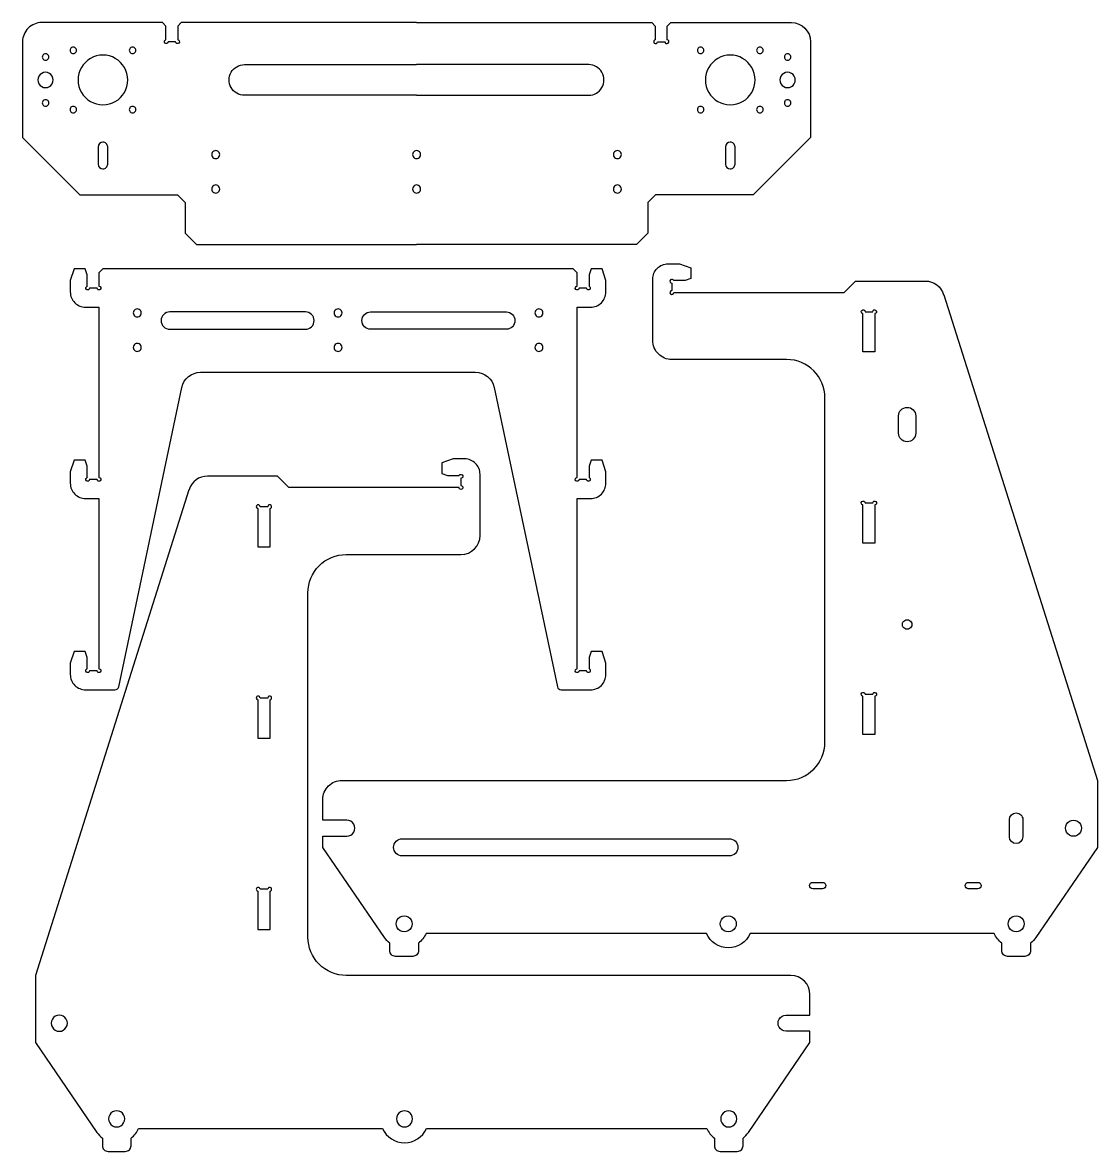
# Model space of a CAD drawing. Extents: x 11 to 1162, y 10 to 600.
# Drawn here: x 11 to 573, y 10 to 600 of the extents above; entities that cross this region are included whole.
import ezdxf

# ---------------------------------------------------------------- set-up
doc = ezdxf.new("R2010")
doc.units = 0
doc.layers.get('0').update_dxf_attribs({"linetype": 'CONTINUOUS'})
doc.layers.add('CONTINUOUS', color=7, linetype='CONTINUOUS')

msp = doc.modelspace()

# ---------------------------------------------------------------- linework, layer by layer
at = {"color": 1, "linetype": 'CONTINUOUS'}
for p, q in [((85.58, 598.03), (83.76, 599.85)), ((85.58, 590.83), (85.58, 598.03)), ((85.76, 597.85), (85.76, 597.85)), ((93.66, 599.85), (91.84, 598.03)), ((91.84, 598.03), (91.84, 590.83)), ((216.66, 599.85), (93.66, 599.85)), ((216.66, 599.85), (339.66, 599.85)), ((339.66, 599.85), (341.48, 598.03)), ((341.48, 598.03), (341.48, 590.83)), ((347.74, 598.03), (349.56, 599.85)), ((347.74, 590.83), (347.74, 598.03)), ((347.56, 590.85), (347.56, 590.85)), ((10.66, 589.85), (10.66, 539.85)), ((90.66, 589.85), (86.76, 589.85)), ((342.66, 589.85), (346.56, 589.85)), ((422.66, 589.85), (422.66, 539.85)), ((126.66, 577.85), (216.66, 577.85)), ((306.66, 577.85), (216.66, 577.85)), ((216.66, 561.85), (126.66, 561.85)), ((216.66, 561.85), (306.66, 561.85)), ((10.66, 539.85), (40.66, 509.85)), ((422.66, 539.85), (392.66, 509.85)), ((50.16, 534.85), (50.16, 525.85)), ((55.16, 525.85), (55.16, 534.85)), ((378.16, 534.85), (378.16, 525.85)), ((40.66, 509.85), (91.66, 509.85)), ((91.66, 509.85), (95.66, 505.85)), ((341.66, 509.85), (337.66, 505.85)), ((392.66, 509.85), (341.66, 509.85)), ((95.66, 505.85), (95.66, 489.85)), ((337.66, 505.85), (337.66, 489.85)), ((95.66, 489.85), (101.66, 483.85)), ((337.66, 489.85), (331.66, 483.85)), ((101.66, 483.85), (216.66, 483.85)), ((331.66, 483.85), (216.66, 483.85)), ((348.15, 473.73), (354.15, 473.73)), ((354.15, 473.73), (360.15, 471.73)), ((37.62, 471.07), (35.62, 465.07)), ((43.35, 471.07), (37.62, 471.07)), ((44.37, 468.01), (43.35, 471.07)), ((44.37, 462), (44.37, 468.01)), ((52.62, 471.07), (50.62, 469.07)), ((50.62, 469.07), (50.62, 462.07)), ((298.62, 471.07), (52.62, 471.07)), ((300.62, 469.07), (298.62, 471.07)), ((300.62, 462.07), (300.62, 469.07)), ((307.89, 471.07), (306.87, 468.01)), ((306.87, 468.01), (306.87, 462)), ((313.62, 471.07), (307.89, 471.07)), ((315.62, 465.07), (313.62, 471.07)), ((360.15, 471.73), (360.15, 465.99)), ((44.72, 462.07), (44.72, 462.07)), ((315.62, 459.07), (315.62, 465.07)), ((350.15, 463.63), (350.15, 459.73)), ((357.1, 464.98), (351.09, 464.98)), ((360.15, 465.99), (357.1, 464.98)), ((440.15, 458.73), (446.15, 464.73)), ((446.15, 464.73), (482.63, 464.73)), ((351.15, 458.73), (440.15, 458.73)), ((492.24, 457.5), (492.42, 457.55)), ((492.42, 457.55), (572.65, 203.73)), ((43.62, 451.07), (50.62, 451.07)), ((50.62, 451.07), (50.62, 362.07)), ((192.62, 448.57), (263.62, 448.57)), ((300.62, 362.07), (300.62, 451.07)), ((300.62, 451.07), (307.62, 451.07)), ((451.15, 448.73), (455.15, 448.73)), ((449.97, 427.73), (449.97, 447.74)), ((450.15, 447.73), (450.15, 447.73)), ((456.15, 447.73), (456.15, 447.73)), ((456.33, 447.74), (456.33, 427.73)), ((87.62, 439.57), (158.62, 439.57)), ((456.33, 427.73), (449.97, 427.73)), ((410.15, 423.73), (350.15, 423.73)), ((103.73, 417.07), (175.62, 417.07)), ((175.62, 417.07), (247.51, 417.07)), ((60.95, 252.65), (93.94, 409.13)), ((477.65, 394.23), (477.65, 385.23)), ((235.87, 371.79), (229.87, 369.79)), ((241.87, 371.79), (235.87, 371.79)), ((37.62, 371.07), (35.62, 365.07)), ((43.35, 371.07), (37.62, 371.07)), ((44.37, 368.01), (43.35, 371.07)), ((229.87, 369.79), (229.87, 364.06)), ((307.89, 371.07), (306.87, 368.01)), ((306.87, 368.01), (306.87, 362)), ((313.62, 371.07), (307.89, 371.07)), ((315.62, 365.07), (313.62, 371.07)), ((44.72, 362.07), (44.72, 362.07)), ((143.87, 362.79), (107.39, 362.79)), ((149.87, 356.79), (143.87, 362.79)), ((229.87, 364.06), (232.92, 363.04)), ((232.92, 363.04), (238.93, 363.04)), ((239.87, 361.69), (239.87, 357.79)), ((315.62, 359.07), (315.62, 365.07)), ((97.6, 355.62), (17.37, 101.79)), ((97.78, 355.56), (97.6, 355.62)), ((238.87, 356.79), (149.87, 356.79)), ((43.62, 351.07), (50.62, 351.07)), ((50.62, 351.07), (50.62, 334.86)), ((300.62, 334.86), (300.62, 351.07)), ((451.15, 348.73), (455.15, 348.73)), ((133.69, 345.81), (133.69, 325.79)), ((138.87, 346.79), (134.87, 346.79)), ((140.05, 325.79), (140.05, 345.81)), ((449.97, 327.73), (449.97, 347.74)), ((456.33, 347.74), (456.33, 327.73)), ((50.62, 334.86), (50.62, 262.07)), ((300.62, 262.07), (300.62, 334.86)), ((133.69, 325.79), (140.05, 325.79)), ((456.33, 327.73), (449.97, 327.73)), ((179.87, 321.79), (239.87, 321.79)), ((37.62, 271.07), (35.62, 265.07)), ((43.35, 271.07), (37.62, 271.07)), ((44.37, 268.01), (43.35, 271.07)), ((44.37, 262), (44.37, 268.01)), ((307.89, 271.07), (306.87, 268.01)), ((306.87, 268.01), (306.87, 262)), ((313.62, 271.07), (307.89, 271.07)), ((315.62, 265.07), (313.62, 271.07)), ((315.62, 259.07), (315.62, 265.07)), ((43.62, 251.07), (50.62, 251.07)), ((292.24, 251.07), (300.62, 251.07)), ((451.15, 248.73), (455.15, 248.73)), ((133.69, 245.81), (133.69, 225.79)), ((138.87, 246.79), (134.87, 246.79)), ((140.05, 225.79), (140.05, 245.81)), ((449.97, 227.73), (449.97, 247.74)), ((450.15, 247.73), (450.15, 247.73)), ((456.15, 247.73), (456.15, 247.73)), ((456.33, 247.74), (456.33, 227.73)), ((133.69, 225.79), (140.05, 225.79)), ((456.33, 227.73), (449.97, 227.73)), ((177.65, 203.73), (410.15, 203.73)), ((572.65, 203.73), (572.65, 168.73)), ((180.15, 182.93), (167.65, 182.93)), ((533.65, 183.23), (533.65, 174.23)), ((167.65, 168.73), (167.65, 174.53)), ((209.15, 173.23), (380.15, 173.23)), ((199.84, 121.67), (167.65, 168.73)), ((572.65, 168.73), (540.47, 121.67)), ((133.69, 145.81), (133.69, 125.79)), ((138.87, 146.79), (134.87, 146.79)), ((140.05, 125.79), (140.05, 145.81)), ((510.15, 147.03), (505.15, 147.03)), ((133.69, 125.79), (140.05, 125.79)), ((518.7, 123.73), (391.11, 123.73)), ((534.65, 111.73), (525.65, 111.73)), ((17.37, 101.79), (17.37, 66.79)), ((412.37, 101.79), (179.87, 101.79)), ((409.87, 80.99), (422.37, 80.99)), ((422.37, 66.79), (422.37, 72.59)), ((390.18, 19.73), (422.37, 66.79)), ((67.37, 12.79), (67.37, 16.79)), ((387.37, 12.79), (387.37, 16.79)), ((55.37, 9.79), (64.37, 9.79))]:
    msp.add_line(p, q, dxfattribs=at)
for points in [[(13.59, 596.92), (11.72, 595.04), (10.66, 592.5), (10.66, 589.85)], [(20.66, 599.85), (18.01, 599.85), (15.47, 598.79), (13.59, 596.92)], [(83.76, 599.85), (83.76, 599.85), (20.66, 599.85), (20.66, 599.85)], [(349.56, 599.85), (349.56, 599.85), (412.66, 599.85), (412.66, 599.85)], [(412.66, 599.85), (418.19, 599.85), (422.66, 595.37), (422.66, 589.85)], [(85.06, 589.14), (84.77, 589.43), (84.69, 589.86), (84.84, 590.23)], [(84.84, 590.23), (84.97, 590.55), (85.25, 590.77), (85.58, 590.83)], [(91.84, 590.83), (92.17, 590.77), (92.46, 590.55), (92.59, 590.23)], [(92.59, 590.23), (92.74, 589.86), (92.66, 589.43), (92.37, 589.14)], [(340.74, 590.23), (340.59, 589.86), (340.67, 589.43), (340.96, 589.14)], [(341.48, 590.83), (341.15, 590.77), (340.87, 590.55), (340.74, 590.23)], [(348.49, 590.23), (348.36, 590.55), (348.07, 590.77), (347.74, 590.83)], [(348.27, 589.14), (348.56, 589.43), (348.64, 589.86), (348.49, 590.23)], [(35.69, 586.2), (35.39, 585.67), (35.39, 585.02), (35.69, 584.5)], [(37.16, 587.05), (36.56, 587.05), (36, 586.72), (35.69, 586.2)], [(35.69, 584.5), (36, 583.97), (36.56, 583.65), (37.16, 583.65)], [(38.64, 586.2), (38.33, 586.72), (37.77, 587.05), (37.16, 587.05)], [(37.16, 583.65), (37.77, 583.65), (38.33, 583.97), (38.64, 584.5)], [(38.64, 584.5), (38.94, 585.02), (38.94, 585.67), (38.64, 586.2)], [(66.69, 586.2), (66.39, 585.67), (66.39, 585.02), (66.69, 584.5)], [(68.16, 587.05), (67.56, 587.05), (67, 586.72), (66.69, 586.2)], [(66.69, 584.5), (67, 583.97), (67.56, 583.65), (68.16, 583.65)], [(69.64, 586.2), (69.33, 586.72), (68.77, 587.05), (68.16, 587.05)], [(68.16, 583.65), (68.77, 583.65), (69.33, 583.97), (69.64, 584.5)], [(69.64, 584.5), (69.94, 585.02), (69.94, 585.67), (69.64, 586.2)], [(86.15, 588.92), (85.77, 588.77), (85.34, 588.85), (85.06, 589.14)], [(86.76, 589.85), (86.76, 589.44), (86.52, 589.08), (86.15, 588.92)], [(91.28, 588.92), (90.91, 589.08), (90.66, 589.44), (90.66, 589.85)], [(92.37, 589.14), (92.09, 588.85), (91.66, 588.77), (91.28, 588.92)], [(340.96, 589.14), (341.24, 588.85), (341.67, 588.77), (342.05, 588.92)], [(342.05, 588.92), (342.42, 589.08), (342.66, 589.44), (342.66, 589.85)], [(346.56, 589.85), (346.56, 589.44), (346.81, 589.08), (347.18, 588.92)], [(347.18, 588.92), (347.56, 588.77), (347.99, 588.85), (348.27, 589.14)], [(363.69, 586.2), (363.39, 585.67), (363.39, 585.02), (363.69, 584.5)], [(365.16, 587.05), (364.56, 587.05), (364, 586.72), (363.69, 586.2)], [(363.69, 584.5), (364, 583.97), (364.56, 583.65), (365.16, 583.65)], [(366.64, 586.2), (366.33, 586.72), (365.77, 587.05), (365.16, 587.05)], [(365.16, 583.65), (365.77, 583.65), (366.33, 583.97), (366.64, 584.5)], [(366.64, 584.5), (366.94, 585.02), (366.94, 585.67), (366.64, 586.2)], [(394.69, 586.2), (394.39, 585.67), (394.39, 585.02), (394.69, 584.5)], [(396.16, 587.05), (395.56, 587.05), (395, 586.72), (394.69, 586.2)], [(394.69, 584.5), (395, 583.97), (395.56, 583.65), (396.16, 583.65)], [(397.64, 586.2), (397.33, 586.72), (396.77, 587.05), (396.16, 587.05)], [(396.16, 583.65), (396.77, 583.65), (397.33, 583.97), (397.64, 584.5)], [(397.64, 584.5), (397.94, 585.02), (397.94, 585.67), (397.64, 586.2)], [(21.19, 582.7), (20.88, 582.17), (20.88, 581.52), (21.19, 580.99)], [(22.66, 583.55), (22.06, 583.55), (21.49, 583.22), (21.19, 582.7)], [(21.19, 580.99), (21.49, 580.47), (22.06, 580.14), (22.66, 580.15)], [(24.14, 582.7), (23.84, 583.22), (23.27, 583.55), (22.66, 583.55)], [(22.66, 580.15), (23.27, 580.14), (23.84, 580.47), (24.14, 580.99)], [(24.14, 580.99), (24.45, 581.52), (24.45, 582.17), (24.14, 582.7)], [(52.66, 582.85), (48.02, 582.85), (43.73, 580.37), (41.41, 576.35)], [(63.92, 576.35), (61.6, 580.37), (57.31, 582.85), (52.66, 582.85)], [(380.66, 582.85), (376.02, 582.85), (371.73, 580.37), (369.41, 576.35)], [(391.92, 576.35), (389.6, 580.37), (385.31, 582.85), (380.66, 582.85)], [(409.19, 582.7), (408.88, 582.17), (408.88, 581.52), (409.19, 580.99)], [(410.66, 583.55), (410.06, 583.55), (409.49, 583.22), (409.19, 582.7)], [(409.19, 580.99), (409.49, 580.47), (410.06, 580.14), (410.66, 580.15)], [(412.14, 582.7), (411.84, 583.22), (411.27, 583.55), (410.66, 583.55)], [(410.66, 580.15), (411.27, 580.14), (411.84, 580.47), (412.14, 580.99)], [(412.14, 580.99), (412.45, 581.52), (412.45, 582.17), (412.14, 582.7)], [(22.66, 573.85), (21.23, 573.85), (19.91, 573.09), (19.19, 571.85)], [(26.14, 571.85), (25.42, 573.09), (24.1, 573.85), (22.66, 573.85)], [(41.41, 576.35), (39.08, 572.32), (39.08, 567.37), (41.41, 563.35)], [(63.92, 563.35), (66.25, 567.37), (66.25, 572.32), (63.92, 576.35)], [(119.74, 565.85), (118.31, 568.32), (118.31, 571.37), (119.74, 573.85)], [(119.74, 573.85), (121.17, 576.32), (123.81, 577.85), (126.66, 577.85)], [(313.59, 573.85), (312.16, 576.32), (309.52, 577.85), (306.66, 577.85)], [(313.59, 565.85), (315.02, 568.32), (315.02, 571.37), (313.59, 573.85)], [(369.41, 576.35), (367.08, 572.32), (367.08, 567.37), (369.41, 563.35)], [(391.92, 563.35), (394.25, 567.37), (394.25, 572.32), (391.92, 576.35)], [(410.66, 573.85), (409.23, 573.85), (407.91, 573.09), (407.19, 571.85)], [(414.14, 571.85), (413.42, 573.09), (412.1, 573.85), (410.66, 573.85)], [(19.19, 571.85), (18.48, 570.61), (18.48, 569.08), (19.19, 567.84)], [(19.19, 567.84), (19.91, 566.61), (21.23, 565.84), (22.66, 565.85)], [(22.66, 565.85), (24.1, 565.84), (25.42, 566.61), (26.14, 567.84)], [(26.14, 567.84), (26.85, 569.08), (26.85, 570.61), (26.14, 571.85)], [(407.19, 571.85), (406.48, 570.61), (406.48, 569.08), (407.19, 567.84)], [(407.19, 567.84), (407.91, 566.61), (409.23, 565.84), (410.66, 565.85)], [(410.66, 565.85), (412.1, 565.84), (413.42, 566.61), (414.14, 567.84)], [(414.14, 567.84), (414.85, 569.08), (414.85, 570.61), (414.14, 571.85)], [(41.41, 563.35), (43.73, 559.32), (48.02, 556.85), (52.66, 556.85)], [(52.66, 556.85), (57.31, 556.85), (61.6, 559.32), (63.92, 563.35)], [(126.66, 561.85), (123.81, 561.85), (121.17, 563.37), (119.74, 565.85)], [(306.66, 561.85), (309.52, 561.85), (312.16, 563.37), (313.59, 565.85)], [(369.41, 563.35), (371.73, 559.32), (376.02, 556.85), (380.66, 556.85)], [(380.66, 556.85), (385.31, 556.85), (389.6, 559.32), (391.92, 563.35)], [(21.19, 558.7), (20.88, 558.17), (20.88, 557.52), (21.19, 556.99)], [(22.66, 559.55), (22.06, 559.55), (21.49, 559.22), (21.19, 558.7)], [(21.19, 556.99), (21.49, 556.47), (22.06, 556.14), (22.66, 556.15)], [(24.14, 558.7), (23.84, 559.22), (23.27, 559.55), (22.66, 559.55)], [(22.66, 556.15), (23.27, 556.14), (23.84, 556.47), (24.14, 556.99)], [(24.14, 556.99), (24.45, 557.52), (24.45, 558.17), (24.14, 558.7)], [(35.69, 555.2), (35.39, 554.67), (35.39, 554.02), (35.69, 553.5)], [(37.16, 556.05), (36.56, 556.05), (36, 555.72), (35.69, 555.2)], [(38.64, 555.2), (38.33, 555.72), (37.77, 556.05), (37.16, 556.05)], [(38.64, 553.5), (38.94, 554.02), (38.94, 554.67), (38.64, 555.2)], [(66.69, 555.2), (66.39, 554.67), (66.39, 554.02), (66.69, 553.5)], [(68.16, 556.05), (67.56, 556.05), (67, 555.72), (66.69, 555.2)], [(69.64, 555.2), (69.33, 555.72), (68.77, 556.05), (68.16, 556.05)], [(69.64, 553.5), (69.94, 554.02), (69.94, 554.67), (69.64, 555.2)], [(363.69, 555.2), (363.39, 554.67), (363.39, 554.02), (363.69, 553.5)], [(365.16, 556.05), (364.56, 556.05), (364, 555.72), (363.69, 555.2)], [(366.64, 555.2), (366.33, 555.72), (365.77, 556.05), (365.16, 556.05)], [(366.64, 553.5), (366.94, 554.02), (366.94, 554.67), (366.64, 555.2)], [(394.69, 555.2), (394.39, 554.67), (394.39, 554.02), (394.69, 553.5)], [(396.16, 556.05), (395.56, 556.05), (395, 555.72), (394.69, 555.2)], [(397.64, 555.2), (397.33, 555.72), (396.77, 556.05), (396.16, 556.05)], [(397.64, 553.5), (397.94, 554.02), (397.94, 554.67), (397.64, 555.2)], [(409.19, 558.7), (408.88, 558.17), (408.88, 557.52), (409.19, 556.99)], [(410.66, 559.55), (410.06, 559.55), (409.49, 559.22), (409.19, 558.7)], [(409.19, 556.99), (409.49, 556.47), (410.06, 556.14), (410.66, 556.15)], [(412.14, 558.7), (411.84, 559.22), (411.27, 559.55), (410.66, 559.55)], [(410.66, 556.15), (411.27, 556.14), (411.84, 556.47), (412.14, 556.99)], [(412.14, 556.99), (412.45, 557.52), (412.45, 558.17), (412.14, 558.7)], [(35.69, 553.5), (36, 552.97), (36.56, 552.65), (37.16, 552.65)], [(37.16, 552.65), (37.77, 552.65), (38.33, 552.97), (38.64, 553.5)], [(66.69, 553.5), (67, 552.97), (67.56, 552.65), (68.16, 552.65)], [(68.16, 552.65), (68.77, 552.65), (69.33, 552.97), (69.64, 553.5)], [(363.69, 553.5), (364, 552.97), (364.56, 552.65), (365.16, 552.65)], [(365.16, 552.65), (365.77, 552.65), (366.33, 552.97), (366.64, 553.5)], [(394.69, 553.5), (395, 552.97), (395.56, 552.65), (396.16, 552.65)], [(396.16, 552.65), (396.77, 552.65), (397.33, 552.97), (397.64, 553.5)], [(52.66, 537.35), (51.28, 537.35), (50.16, 536.23), (50.16, 534.85)], [(54.43, 536.61), (53.96, 537.08), (53.33, 537.35), (52.66, 537.35)], [(380.66, 537.35), (379.28, 537.35), (378.16, 536.23), (378.16, 534.85)], [(382.43, 536.61), (381.96, 537.08), (381.33, 537.35), (380.66, 537.35)], [(55.16, 534.85), (55.16, 535.51), (54.9, 536.15), (54.43, 536.61)], [(109.85, 531.9), (109.47, 531.25), (109.47, 530.45), (109.85, 529.8)], [(111.66, 532.95), (110.91, 532.95), (110.22, 532.55), (109.85, 531.9)], [(113.48, 531.9), (113.11, 532.55), (112.41, 532.95), (111.66, 532.95)], [(113.48, 529.8), (113.86, 530.45), (113.86, 531.25), (113.48, 531.9)], [(214.85, 531.9), (214.47, 531.25), (214.47, 530.45), (214.85, 529.8)], [(216.66, 532.95), (215.91, 532.95), (215.22, 532.55), (214.85, 531.9)], [(218.48, 531.9), (218.11, 532.55), (217.41, 532.95), (216.66, 532.95)], [(218.48, 529.8), (218.86, 530.45), (218.86, 531.25), (218.48, 531.9)], [(319.85, 531.9), (319.47, 531.25), (319.47, 530.45), (319.85, 529.8)], [(321.66, 532.95), (320.91, 532.95), (320.22, 532.55), (319.85, 531.9)], [(323.48, 531.9), (323.11, 532.55), (322.41, 532.95), (321.66, 532.95)], [(323.48, 529.8), (323.86, 530.45), (323.86, 531.25), (323.48, 531.9)], [(383.16, 534.85), (383.16, 535.51), (382.9, 536.15), (382.43, 536.61)], [(383.16, 525.85), (383.16, 525.85), (383.16, 534.85), (383.16, 534.85)], [(50.16, 525.85), (50.16, 524.47), (51.28, 523.35), (52.66, 523.35)], [(54.43, 524.08), (54.9, 524.55), (55.16, 525.18), (55.16, 525.85)], [(109.85, 529.8), (110.22, 529.15), (110.91, 528.75), (111.66, 528.75)], [(111.66, 528.75), (112.41, 528.75), (113.11, 529.15), (113.48, 529.8)], [(214.85, 529.8), (215.22, 529.15), (215.91, 528.75), (216.66, 528.75)], [(216.66, 528.75), (217.41, 528.75), (218.11, 529.15), (218.48, 529.8)], [(319.85, 529.8), (320.22, 529.15), (320.91, 528.75), (321.66, 528.75)], [(321.66, 528.75), (322.41, 528.75), (323.11, 529.15), (323.48, 529.8)], [(378.16, 525.85), (378.16, 524.47), (379.28, 523.35), (380.66, 523.35)], [(382.43, 524.08), (382.9, 524.55), (383.16, 525.18), (383.16, 525.85)], [(52.66, 523.35), (53.33, 523.35), (53.96, 523.61), (54.43, 524.08)], [(380.66, 523.35), (381.33, 523.35), (381.96, 523.61), (382.43, 524.08)], [(109.85, 513.9), (109.47, 513.25), (109.47, 512.45), (109.85, 511.8)], [(111.66, 514.95), (110.91, 514.95), (110.22, 514.55), (109.85, 513.9)], [(113.48, 513.9), (113.11, 514.55), (112.41, 514.95), (111.66, 514.95)], [(113.48, 511.8), (113.86, 512.45), (113.86, 513.25), (113.48, 513.9)], [(214.85, 513.9), (214.47, 513.25), (214.47, 512.45), (214.85, 511.8)], [(216.66, 514.95), (215.91, 514.95), (215.22, 514.55), (214.85, 513.9)], [(218.48, 513.9), (218.11, 514.55), (217.41, 514.95), (216.66, 514.95)], [(218.48, 511.8), (218.86, 512.45), (218.86, 513.25), (218.48, 513.9)], [(319.85, 513.9), (319.47, 513.25), (319.47, 512.45), (319.85, 511.8)], [(321.66, 514.95), (320.91, 514.95), (320.22, 514.55), (319.85, 513.9)], [(323.48, 513.9), (323.11, 514.55), (322.41, 514.95), (321.66, 514.95)], [(323.48, 511.8), (323.86, 512.45), (323.86, 513.25), (323.48, 513.9)], [(109.85, 511.8), (110.22, 511.15), (110.91, 510.75), (111.66, 510.75)], [(111.66, 510.75), (112.41, 510.75), (113.11, 511.15), (113.48, 511.8)], [(214.85, 511.8), (215.22, 511.15), (215.91, 510.75), (216.66, 510.75)], [(216.66, 510.75), (217.41, 510.75), (218.11, 511.15), (218.48, 511.8)], [(319.85, 511.8), (320.22, 511.15), (320.91, 510.75), (321.66, 510.75)], [(321.66, 510.75), (322.41, 510.75), (323.11, 511.15), (323.48, 511.8)], [(342.5, 471.38), (344, 472.88), (346.03, 473.73), (348.15, 473.73)], [(340.15, 465.73), (340.15, 467.85), (341, 469.88), (342.5, 471.38)], [(35.62, 465.07), (35.62, 465.07), (35.62, 459.07), (35.62, 459.07)], [(44.01, 460.36), (43.72, 460.65), (43.64, 461.08), (43.79, 461.45)], [(43.79, 461.45), (43.9, 461.71), (44.11, 461.91), (44.37, 462)], [(45.1, 460.14), (44.73, 459.99), (44.3, 460.07), (44.01, 460.36)], [(45.72, 461.07), (45.72, 460.66), (45.47, 460.3), (45.1, 460.14)], [(49.62, 461.07), (49.62, 461.07), (45.72, 461.07), (45.72, 461.07)], [(50.23, 460.14), (49.86, 460.3), (49.62, 460.66), (49.62, 461.07)], [(51.32, 460.36), (51.04, 460.07), (50.61, 459.99), (50.23, 460.14)], [(50.62, 462.07), (51.02, 462.07), (51.39, 461.82), (51.54, 461.45)], [(51.54, 461.45), (51.7, 461.08), (51.61, 460.65), (51.32, 460.36)], [(299.91, 460.36), (299.62, 460.65), (299.54, 461.08), (299.69, 461.45)], [(299.69, 461.45), (299.85, 461.82), (300.21, 462.07), (300.62, 462.07)], [(301, 460.14), (300.63, 459.99), (300.2, 460.07), (299.91, 460.36)], [(301.62, 461.07), (301.62, 460.66), (301.37, 460.3), (301, 460.14)], [(305.52, 461.07), (305.52, 461.07), (301.62, 461.07), (301.62, 461.07)], [(306.13, 460.14), (305.76, 460.3), (305.52, 460.66), (305.52, 461.07)], [(307.22, 460.36), (306.94, 460.07), (306.51, 459.99), (306.13, 460.14)], [(306.87, 462), (307.12, 461.91), (307.33, 461.71), (307.44, 461.45)], [(307.44, 461.45), (307.6, 461.08), (307.51, 460.65), (307.22, 460.36)], [(340.15, 433.73), (340.15, 433.73), (340.15, 465.73), (340.15, 465.73)], [(349.45, 465.33), (349.16, 465.05), (349.07, 464.62), (349.23, 464.24)], [(349.23, 464.24), (349.38, 463.87), (349.75, 463.63), (350.15, 463.63)], [(350.54, 465.55), (350.16, 465.7), (349.73, 465.62), (349.45, 465.33)], [(351.09, 464.98), (350.99, 465.23), (350.8, 465.44), (350.54, 465.55)], [(482.63, 464.73), (487.09, 464.73), (491, 461.78), (492.24, 457.5)], [(35.62, 459.07), (35.62, 456.94), (36.46, 454.91), (37.96, 453.41)], [(313.27, 453.41), (314.77, 454.91), (315.62, 456.94), (315.62, 459.07)], [(349.23, 459.11), (349.07, 458.73), (349.16, 458.3), (349.45, 458.02)], [(350.15, 459.73), (349.75, 459.73), (349.38, 459.48), (349.23, 459.11)], [(349.45, 458.02), (349.73, 457.73), (350.16, 457.65), (350.54, 457.8)], [(350.54, 457.8), (350.91, 457.96), (351.15, 458.32), (351.15, 458.73)], [(37.96, 453.41), (39.46, 451.91), (41.5, 451.07), (43.62, 451.07)], [(69.57, 449.88), (68.92, 449.51), (68.52, 448.82), (68.52, 448.07)], [(71.67, 449.88), (71.02, 450.26), (70.22, 450.26), (69.57, 449.88)], [(72.72, 448.07), (72.72, 448.82), (72.32, 449.51), (71.67, 449.88)], [(87.62, 448.57), (86.42, 448.57), (85.28, 448.09), (84.44, 447.25)], [(158.62, 448.57), (158.62, 448.57), (87.62, 448.57), (87.62, 448.57)], [(161.8, 447.25), (160.96, 448.09), (159.81, 448.57), (158.62, 448.57)], [(174.57, 449.89), (173.91, 449.51), (173.51, 448.82), (173.52, 448.07)], [(176.67, 449.89), (176.02, 450.27), (175.22, 450.27), (174.57, 449.89)], [(177.72, 448.07), (177.72, 448.82), (177.32, 449.51), (176.67, 449.89)], [(189.44, 447.25), (190.28, 448.09), (191.42, 448.57), (192.62, 448.57)], [(263.62, 448.57), (264.81, 448.57), (265.96, 448.09), (266.8, 447.25)], [(279.57, 449.88), (278.92, 449.51), (278.52, 448.82), (278.52, 448.07)], [(281.67, 449.88), (281.02, 450.26), (280.22, 450.26), (279.57, 449.88)], [(282.72, 448.07), (282.72, 448.82), (282.32, 449.51), (281.67, 449.88)], [(307.62, 451.07), (309.74, 451.07), (311.77, 451.91), (313.27, 453.41)], [(449.23, 448.34), (449.07, 448.72), (449.16, 449.15), (449.45, 449.43)], [(449.45, 449.43), (449.73, 449.72), (450.16, 449.8), (450.54, 449.65)], [(450.54, 449.65), (450.91, 449.49), (451.15, 449.13), (451.15, 448.73)], [(455.15, 448.73), (455.15, 449.13), (455.4, 449.49), (455.77, 449.65)], [(455.77, 449.65), (456.14, 449.8), (456.57, 449.72), (456.86, 449.43)], [(456.86, 449.43), (457.15, 449.15), (457.23, 448.72), (457.08, 448.34)], [(68.52, 448.07), (68.52, 447.32), (68.92, 446.62), (69.57, 446.25)], [(69.57, 446.25), (70.22, 445.87), (71.02, 445.87), (71.67, 446.25)], [(71.67, 446.25), (72.32, 446.62), (72.72, 447.32), (72.72, 448.07)], [(84.44, 447.25), (83.59, 446.4), (83.12, 445.26), (83.12, 444.07)], [(83.12, 444.07), (83.12, 442.87), (83.59, 441.73), (84.44, 440.88)], [(163.12, 444.07), (163.12, 445.26), (162.64, 446.4), (161.8, 447.25)], [(161.8, 440.88), (162.64, 441.73), (163.12, 442.87), (163.12, 444.07)], [(173.52, 448.07), (173.51, 447.31), (173.91, 446.62), (174.57, 446.24)], [(174.57, 446.24), (175.22, 445.86), (176.02, 445.86), (176.67, 446.24)], [(176.67, 446.24), (177.32, 446.62), (177.72, 447.31), (177.72, 448.07)], [(188.12, 444.07), (188.12, 445.26), (188.59, 446.4), (189.44, 447.25)], [(189.44, 440.88), (188.59, 441.73), (188.12, 442.87), (188.12, 444.07)], [(266.8, 447.25), (267.64, 446.4), (268.12, 445.26), (268.12, 444.07)], [(268.12, 444.07), (268.12, 442.87), (267.64, 441.73), (266.8, 440.88)], [(278.52, 448.07), (278.52, 447.32), (278.92, 446.62), (279.57, 446.25)], [(279.57, 446.25), (280.22, 445.87), (281.02, 445.87), (281.67, 446.25)], [(281.67, 446.25), (282.32, 446.62), (282.72, 447.32), (282.72, 448.07)], [(449.97, 447.74), (449.64, 447.8), (449.36, 448.03), (449.23, 448.34)], [(450.15, 447.73), (450.15, 447.73), (450.15, 447.73), (450.15, 447.73)], [(456.15, 447.73), (456.15, 447.73), (456.15, 447.73), (456.15, 447.73)], [(457.08, 448.34), (456.95, 448.03), (456.66, 447.8), (456.33, 447.74)], [(84.44, 440.88), (85.28, 440.04), (86.42, 439.57), (87.62, 439.57)], [(158.62, 439.57), (159.81, 439.57), (160.96, 440.04), (161.8, 440.88)], [(192.62, 439.57), (191.42, 439.57), (190.28, 440.04), (189.44, 440.88)], [(263.62, 439.57), (263.62, 439.57), (192.62, 439.57), (192.62, 439.57)], [(266.8, 440.88), (265.96, 440.04), (264.81, 439.57), (263.62, 439.57)], [(69.57, 431.88), (68.92, 431.51), (68.52, 430.82), (68.52, 430.07)], [(71.67, 431.88), (71.02, 432.26), (70.22, 432.26), (69.57, 431.88)], [(72.72, 430.07), (72.72, 430.82), (72.32, 431.51), (71.67, 431.88)], [(174.57, 431.89), (173.91, 431.51), (173.51, 430.82), (173.52, 430.07)], [(176.67, 431.89), (176.02, 432.27), (175.22, 432.27), (174.57, 431.89)], [(177.72, 430.07), (177.72, 430.82), (177.32, 431.51), (176.67, 431.89)], [(279.57, 431.88), (278.92, 431.51), (278.52, 430.82), (278.52, 430.07)], [(281.67, 431.88), (281.02, 432.26), (280.22, 432.26), (279.57, 431.88)], [(282.72, 430.07), (282.72, 430.82), (282.32, 431.51), (281.67, 431.88)], [(343.08, 426.65), (341.21, 428.53), (340.15, 431.07), (340.15, 433.73)], [(68.52, 430.07), (68.52, 429.32), (68.92, 428.62), (69.57, 428.25)], [(69.57, 428.25), (70.22, 427.87), (71.02, 427.87), (71.67, 428.25)], [(71.67, 428.25), (72.32, 428.62), (72.72, 429.32), (72.72, 430.07)], [(173.52, 430.07), (173.51, 429.31), (173.91, 428.62), (174.57, 428.24)], [(174.57, 428.24), (175.22, 427.86), (176.02, 427.86), (176.67, 428.24)], [(176.67, 428.24), (177.32, 428.62), (177.72, 429.31), (177.72, 430.07)], [(278.52, 430.07), (278.52, 429.32), (278.92, 428.62), (279.57, 428.25)], [(279.57, 428.25), (280.22, 427.87), (281.02, 427.87), (281.67, 428.25)], [(281.67, 428.25), (282.32, 428.62), (282.72, 429.32), (282.72, 430.07)], [(350.15, 423.73), (347.5, 423.73), (344.96, 424.78), (343.08, 426.65)], [(430.15, 403.73), (430.15, 414.77), (421.2, 423.73), (410.15, 423.73)], [(93.94, 409.13), (94.92, 413.76), (99, 417.07), (103.73, 417.07)], [(247.51, 417.07), (252.23, 417.07), (256.32, 413.76), (257.29, 409.13)], [(257.29, 409.13), (257.29, 409.13), (290.28, 252.65), (290.28, 252.65)], [(430.15, 223.73), (430.15, 223.73), (430.15, 403.73), (430.15, 403.73)], [(468.65, 394.23), (468.65, 396.71), (470.67, 398.73), (473.15, 398.73)], [(473.15, 398.73), (474.35, 398.73), (475.49, 398.25), (476.34, 397.41)], [(476.34, 397.41), (477.18, 396.56), (477.65, 395.42), (477.65, 394.23)], [(468.65, 385.23), (468.65, 385.23), (468.65, 394.23), (468.65, 394.23)], [(473.15, 380.73), (470.67, 380.73), (468.65, 382.74), (468.65, 385.23)], [(477.65, 385.23), (477.65, 384.03), (477.18, 382.89), (476.34, 382.04)], [(476.34, 382.04), (475.49, 381.2), (474.35, 380.73), (473.15, 380.73)], [(247.52, 369.45), (246.02, 370.95), (243.99, 371.79), (241.87, 371.79)], [(249.87, 363.79), (249.87, 365.91), (249.02, 367.95), (247.52, 369.45)], [(35.62, 365.07), (35.62, 365.07), (35.62, 359.07), (35.62, 359.07)], [(44.01, 360.36), (43.72, 360.65), (43.64, 361.08), (43.79, 361.45)], [(43.79, 361.45), (43.9, 361.71), (44.11, 361.91), (44.37, 362)], [(45.1, 360.14), (44.73, 359.99), (44.3, 360.07), (44.01, 360.36)], [(45.72, 361.07), (45.72, 360.66), (45.47, 360.3), (45.1, 360.14)], [(49.62, 361.07), (49.62, 361.07), (45.72, 361.07), (45.72, 361.07)], [(50.23, 360.14), (49.86, 360.3), (49.62, 360.66), (49.62, 361.07)], [(51.32, 360.36), (51.04, 360.07), (50.61, 359.99), (50.23, 360.14)], [(50.62, 362.07), (51.02, 362.07), (51.39, 361.82), (51.54, 361.45)], [(51.54, 361.45), (51.7, 361.08), (51.61, 360.65), (51.32, 360.36)], [(107.39, 362.79), (102.93, 362.79), (99.02, 359.84), (97.78, 355.56)], [(238.93, 363.04), (239.03, 363.29), (239.22, 363.5), (239.48, 363.61)], [(239.48, 363.61), (239.86, 363.77), (240.29, 363.68), (240.57, 363.4)], [(240.79, 362.31), (240.64, 361.93), (240.27, 361.69), (239.87, 361.69)], [(240.57, 363.4), (240.86, 363.11), (240.95, 362.68), (240.79, 362.31)], [(249.87, 331.79), (249.87, 331.79), (249.87, 363.79), (249.87, 363.79)], [(299.91, 360.36), (299.62, 360.65), (299.54, 361.08), (299.69, 361.45)], [(299.69, 361.45), (299.85, 361.82), (300.21, 362.07), (300.62, 362.07)], [(301, 360.14), (300.63, 359.99), (300.2, 360.07), (299.91, 360.36)], [(301.62, 361.07), (301.62, 360.66), (301.37, 360.3), (301, 360.14)], [(305.52, 361.07), (305.52, 361.07), (301.62, 361.07), (301.62, 361.07)], [(306.13, 360.14), (305.76, 360.3), (305.52, 360.66), (305.52, 361.07)], [(307.22, 360.36), (306.94, 360.07), (306.51, 359.99), (306.13, 360.14)], [(306.87, 362), (307.12, 361.91), (307.33, 361.71), (307.44, 361.45)], [(307.44, 361.45), (307.6, 361.08), (307.51, 360.65), (307.22, 360.36)], [(35.62, 359.07), (35.62, 356.94), (36.46, 354.91), (37.96, 353.41)], [(239.87, 355.79), (239.31, 355.79), (238.87, 356.24), (238.87, 356.79)], [(239.87, 357.79), (240.42, 357.79), (240.87, 357.34), (240.87, 356.79)], [(240.87, 356.79), (240.87, 356.24), (240.42, 355.79), (239.87, 355.79)], [(313.27, 353.41), (314.77, 354.91), (315.62, 356.94), (315.62, 359.07)], [(37.96, 353.41), (39.46, 351.91), (41.5, 351.07), (43.62, 351.07)], [(300.62, 351.07), (300.62, 351.07), (307.62, 351.07), (307.62, 351.07)], [(307.62, 351.07), (309.74, 351.07), (311.77, 351.91), (313.27, 353.41)], [(449.23, 348.34), (449.07, 348.72), (449.16, 349.15), (449.45, 349.43)], [(449.97, 347.74), (449.64, 347.8), (449.36, 348.03), (449.23, 348.34)], [(449.45, 349.43), (449.73, 349.72), (450.16, 349.8), (450.54, 349.65)], [(450.54, 349.65), (450.91, 349.49), (451.15, 349.13), (451.15, 348.73)], [(455.15, 348.73), (455.15, 349.13), (455.4, 349.49), (455.77, 349.65)], [(455.77, 349.65), (456.14, 349.8), (456.57, 349.72), (456.86, 349.43)], [(457.08, 348.34), (456.95, 348.03), (456.66, 347.8), (456.33, 347.74)], [(456.86, 349.43), (457.15, 349.15), (457.23, 348.72), (457.08, 348.34)], [(133.87, 347.79), (133.31, 347.79), (132.87, 347.34), (132.87, 346.79)], [(132.87, 346.79), (132.87, 346.3), (133.22, 345.89), (133.69, 345.81)], [(134.87, 346.79), (134.87, 347.34), (134.42, 347.79), (133.87, 347.79)], [(139.48, 347.71), (139.11, 347.56), (138.87, 347.19), (138.87, 346.79)], [(140.57, 347.5), (140.29, 347.78), (139.86, 347.87), (139.48, 347.71)], [(140.05, 345.81), (140.38, 345.87), (140.66, 346.09), (140.79, 346.41)], [(140.79, 346.41), (140.95, 346.78), (140.86, 347.21), (140.57, 347.5)], [(239.87, 321.79), (245.39, 321.79), (249.87, 326.27), (249.87, 331.79)], [(165.72, 315.93), (169.48, 319.68), (174.56, 321.79), (179.87, 321.79)], [(159.87, 301.79), (159.87, 307.09), (161.97, 312.18), (165.72, 315.93)], [(159.87, 121.79), (159.87, 121.79), (159.87, 301.79), (159.87, 301.79)], [(470.65, 285.23), (470.65, 286.12), (471.13, 286.95), (471.9, 287.39)], [(471.9, 283.06), (471.13, 283.5), (470.65, 284.33), (470.65, 285.23)], [(471.9, 287.39), (472.68, 287.84), (473.63, 287.84), (474.4, 287.39)], [(474.4, 287.39), (475.18, 286.95), (475.65, 286.12), (475.65, 285.23)], [(475.65, 285.23), (475.65, 284.33), (475.18, 283.5), (474.4, 283.06)], [(474.4, 283.06), (473.63, 282.61), (472.68, 282.61), (471.9, 283.06)], [(35.62, 265.07), (35.62, 265.07), (35.62, 259.07), (35.62, 259.07)], [(44.01, 260.36), (43.72, 260.65), (43.64, 261.08), (43.79, 261.45)], [(43.79, 261.45), (43.9, 261.71), (44.11, 261.91), (44.37, 262)], [(45.1, 260.14), (44.73, 259.99), (44.3, 260.07), (44.01, 260.36)], [(45.72, 261.07), (45.72, 260.66), (45.47, 260.3), (45.1, 260.14)], [(49.62, 261.07), (49.62, 261.07), (45.72, 261.07), (45.72, 261.07)], [(50.23, 260.14), (49.86, 260.3), (49.62, 260.66), (49.62, 261.07)], [(51.32, 260.36), (51.04, 260.07), (50.61, 259.99), (50.23, 260.14)], [(50.62, 262.07), (51.02, 262.07), (51.39, 261.82), (51.54, 261.45)], [(51.54, 261.45), (51.7, 261.08), (51.61, 260.65), (51.32, 260.36)], [(299.91, 260.36), (299.62, 260.65), (299.54, 261.08), (299.69, 261.45)], [(299.69, 261.45), (299.85, 261.82), (300.21, 262.07), (300.62, 262.07)], [(301, 260.14), (300.63, 259.99), (300.2, 260.07), (299.91, 260.36)], [(301.62, 261.07), (301.62, 260.66), (301.37, 260.3), (301, 260.14)], [(305.52, 261.07), (305.52, 261.07), (301.62, 261.07), (301.62, 261.07)], [(306.13, 260.14), (305.76, 260.3), (305.52, 260.66), (305.52, 261.07)], [(307.22, 260.36), (306.94, 260.07), (306.51, 259.99), (306.13, 260.14)], [(306.87, 262), (307.12, 261.91), (307.33, 261.71), (307.44, 261.45)], [(307.44, 261.45), (307.6, 261.08), (307.51, 260.65), (307.22, 260.36)], [(35.62, 259.07), (35.62, 256.94), (36.46, 254.91), (37.96, 253.41)], [(313.27, 253.41), (314.77, 254.91), (315.62, 256.94), (315.62, 259.07)], [(37.96, 253.41), (39.46, 251.91), (41.5, 251.07), (43.62, 251.07)], [(50.62, 251.07), (50.62, 251.07), (58.99, 251.07), (58.99, 251.07)], [(58.99, 251.07), (59.94, 251.07), (60.76, 251.73), (60.95, 252.65)], [(140.57, 247.5), (140.29, 247.78), (139.86, 247.87), (139.48, 247.71)], [(290.28, 252.65), (290.48, 251.73), (291.29, 251.07), (292.24, 251.07)], [(300.62, 251.07), (300.62, 251.07), (307.62, 251.07), (307.62, 251.07)], [(307.62, 251.07), (309.74, 251.07), (311.77, 251.91), (313.27, 253.41)], [(449.23, 248.34), (449.07, 248.72), (449.16, 249.15), (449.45, 249.43)], [(449.97, 247.74), (449.64, 247.8), (449.36, 248.03), (449.23, 248.34)], [(449.45, 249.43), (449.73, 249.72), (450.16, 249.8), (450.54, 249.65)], [(450.54, 249.65), (450.91, 249.49), (451.15, 249.13), (451.15, 248.73)], [(455.15, 248.73), (455.15, 249.13), (455.4, 249.49), (455.77, 249.65)], [(455.77, 249.65), (456.14, 249.8), (456.57, 249.72), (456.86, 249.43)], [(457.08, 248.34), (456.95, 248.03), (456.66, 247.8), (456.33, 247.74)], [(456.86, 249.43), (457.15, 249.15), (457.23, 248.72), (457.08, 248.34)], [(133.87, 247.79), (133.31, 247.79), (132.87, 247.34), (132.87, 246.79)], [(132.87, 246.79), (132.87, 246.3), (133.22, 245.89), (133.69, 245.81)], [(134.87, 246.79), (134.87, 247.34), (134.42, 247.79), (133.87, 247.79)], [(139.48, 247.71), (139.11, 247.56), (138.87, 247.19), (138.87, 246.79)], [(140.05, 245.81), (140.38, 245.87), (140.66, 246.09), (140.79, 246.41)], [(140.79, 246.41), (140.95, 246.78), (140.86, 247.21), (140.57, 247.5)], [(410.15, 203.73), (421.2, 203.73), (430.15, 212.68), (430.15, 223.73)], [(167.65, 193.73), (167.65, 196.38), (168.71, 198.92), (170.58, 200.8)], [(170.58, 200.8), (172.46, 202.67), (175, 203.73), (177.65, 203.73)], [(167.65, 182.93), (167.65, 182.93), (167.65, 193.73), (167.65, 193.73)], [(183.79, 180.83), (183.04, 182.12), (181.65, 182.93), (180.15, 182.93)], [(526.65, 183.23), (526.65, 185.16), (528.22, 186.73), (530.15, 186.73)], [(526.65, 174.23), (526.65, 174.23), (526.65, 183.23), (526.65, 183.23)], [(530.15, 186.73), (531.08, 186.73), (531.97, 186.36), (532.63, 185.7)], [(532.63, 185.7), (533.28, 185.04), (533.65, 184.15), (533.65, 183.23)], [(558.05, 182.37), (559.35, 183.12), (560.95, 183.12), (562.26, 182.37)], [(183.79, 176.63), (184.54, 177.92), (184.54, 179.53), (183.79, 180.83)], [(555.95, 178.73), (555.95, 180.23), (556.75, 181.62), (558.05, 182.37)], [(558.05, 175.08), (556.75, 175.83), (555.95, 177.22), (555.95, 178.73)], [(562.26, 182.37), (563.56, 181.62), (564.36, 180.23), (564.35, 178.73)], [(564.35, 178.73), (564.36, 177.22), (563.56, 175.83), (562.26, 175.08)], [(167.65, 174.53), (167.65, 174.53), (180.15, 174.53), (180.15, 174.53)], [(180.15, 174.53), (181.65, 174.53), (183.04, 175.33), (183.79, 176.63)], [(204.65, 168.73), (204.65, 171.21), (206.67, 173.23), (209.15, 173.23)], [(380.15, 173.23), (382.64, 173.23), (384.65, 171.21), (384.65, 168.73)], [(530.15, 170.73), (528.22, 170.73), (526.65, 172.29), (526.65, 174.23)], [(533.65, 174.23), (533.65, 172.29), (532.09, 170.73), (530.15, 170.73)], [(562.26, 175.08), (560.95, 174.33), (559.35, 174.33), (558.05, 175.08)], [(205.97, 165.54), (205.13, 166.39), (204.65, 167.53), (204.65, 168.73)], [(209.15, 164.23), (207.96, 164.23), (206.82, 164.7), (205.97, 165.54)], [(383.34, 165.54), (382.49, 164.7), (381.35, 164.23), (380.15, 164.23)], [(384.65, 168.73), (384.65, 167.53), (384.18, 166.39), (383.34, 165.54)], [(380.15, 164.23), (380.15, 164.23), (209.15, 164.23), (209.15, 164.23)], [(133.87, 147.79), (133.31, 147.79), (132.87, 147.34), (132.87, 146.79)], [(134.87, 146.79), (134.87, 147.34), (134.42, 147.79), (133.87, 147.79)], [(139.48, 147.71), (139.11, 147.56), (138.87, 147.19), (138.87, 146.79)], [(140.57, 147.5), (140.29, 147.78), (139.86, 147.87), (139.48, 147.71)], [(422.18, 148.73), (422.18, 149.66), (422.94, 150.42), (423.87, 150.43)], [(423.87, 147.03), (422.94, 147.03), (422.18, 147.79), (422.18, 148.73)], [(423.87, 150.43), (423.87, 150.43), (428.87, 150.43), (428.87, 150.43)], [(428.87, 150.43), (429.81, 150.42), (430.57, 149.66), (430.57, 148.73)], [(430.57, 148.73), (430.57, 147.79), (429.81, 147.03), (428.87, 147.03)], [(503.46, 148.73), (503.46, 149.66), (504.22, 150.42), (505.15, 150.43)], [(505.15, 147.03), (504.22, 147.03), (503.46, 147.79), (503.46, 148.73)], [(505.15, 150.43), (505.15, 150.43), (510.15, 150.43), (510.15, 150.43)], [(510.15, 150.43), (511.09, 150.42), (511.85, 149.66), (511.85, 148.73)], [(511.85, 148.73), (511.85, 147.79), (511.09, 147.03), (510.15, 147.03)], [(132.87, 146.79), (132.87, 146.3), (133.22, 145.89), (133.69, 145.81)], [(140.05, 145.81), (140.38, 145.87), (140.66, 146.09), (140.79, 146.41)], [(140.79, 146.41), (140.95, 146.78), (140.86, 147.21), (140.57, 147.5)], [(428.87, 147.03), (428.87, 147.03), (423.87, 147.03), (423.87, 147.03)], [(205.95, 128.73), (205.95, 130.23), (206.75, 131.61), (208.05, 132.36)], [(208.05, 132.36), (209.35, 133.11), (210.95, 133.11), (212.25, 132.36)], [(212.25, 132.36), (213.55, 131.61), (214.35, 130.23), (214.35, 128.73)], [(375.45, 128.73), (375.45, 130.23), (376.25, 131.61), (377.55, 132.36)], [(377.55, 132.36), (378.85, 133.11), (380.45, 133.11), (381.75, 132.36)], [(381.75, 132.36), (383.05, 131.61), (383.85, 130.23), (383.85, 128.73)], [(525.95, 128.73), (525.95, 130.23), (526.75, 131.62), (528.05, 132.37)], [(528.05, 132.37), (529.35, 133.12), (530.96, 133.12), (532.26, 132.37)], [(532.26, 132.37), (533.56, 131.62), (534.36, 130.23), (534.35, 128.73)], [(208.05, 125.09), (206.75, 125.84), (205.95, 127.22), (205.95, 128.73)], [(212.25, 125.09), (210.95, 124.34), (209.35, 124.34), (208.05, 125.09)], [(214.35, 128.73), (214.35, 127.22), (213.55, 125.84), (212.25, 125.09)], [(377.55, 125.09), (376.25, 125.84), (375.45, 127.22), (375.45, 128.73)], [(381.75, 125.09), (380.45, 124.34), (378.85, 124.34), (377.55, 125.09)], [(383.85, 128.73), (383.85, 127.22), (383.05, 125.84), (381.75, 125.09)], [(528.05, 125.08), (526.75, 125.83), (525.95, 127.22), (525.95, 128.73)], [(532.26, 125.08), (530.96, 124.33), (529.35, 124.33), (528.05, 125.08)], [(534.35, 128.73), (534.36, 127.22), (533.56, 125.83), (532.26, 125.08)], [(165.72, 107.65), (161.97, 111.4), (159.87, 116.48), (159.87, 121.79)], [(202.65, 118.73), (201.56, 119.55), (200.61, 120.54), (199.84, 121.67)], [(202.65, 114.73), (202.65, 114.73), (202.65, 118.73), (202.65, 118.73)], [(221.61, 123.73), (220.75, 121.74), (219.38, 120.02), (217.65, 118.73)], [(217.65, 118.73), (217.65, 118.73), (217.65, 114.73), (217.65, 114.73)], [(368.2, 123.73), (368.2, 123.73), (221.61, 123.73), (221.61, 123.73)], [(379.65, 116.23), (374.68, 116.23), (370.18, 119.17), (368.2, 123.73)], [(391.11, 123.73), (389.12, 119.17), (384.62, 116.23), (379.65, 116.23)], [(522.65, 118.73), (520.92, 120.02), (519.56, 121.74), (518.7, 123.73)], [(522.65, 114.73), (522.65, 114.73), (522.65, 118.73), (522.65, 118.73)], [(540.47, 121.67), (539.7, 120.54), (538.75, 119.55), (537.65, 118.73)], [(537.65, 118.73), (537.65, 118.73), (537.65, 114.73), (537.65, 114.73)], [(203.53, 112.6), (202.97, 113.17), (202.65, 113.93), (202.65, 114.73)], [(205.65, 111.73), (204.86, 111.73), (204.09, 112.04), (203.53, 112.6)], [(216.77, 112.6), (216.21, 112.04), (215.45, 111.73), (214.65, 111.73)], [(217.65, 114.73), (217.65, 113.93), (217.34, 113.17), (216.77, 112.6)], [(523.53, 112.6), (522.97, 113.17), (522.65, 113.93), (522.65, 114.73)], [(525.65, 111.73), (524.86, 111.73), (524.09, 112.04), (523.53, 112.6)], [(536.77, 112.6), (536.21, 112.04), (535.45, 111.73), (534.65, 111.73)], [(537.65, 114.73), (537.65, 113.93), (537.34, 113.17), (536.77, 112.6)], [(179.87, 101.79), (174.56, 101.79), (169.48, 103.9), (165.72, 107.65)], [(214.65, 111.73), (214.65, 111.73), (205.65, 111.73), (205.65, 111.73)], [(422.37, 91.79), (422.37, 97.31), (417.89, 101.79), (412.37, 101.79)], [(422.37, 80.99), (422.37, 80.99), (422.37, 91.79), (422.37, 91.79)], [(27.77, 80.43), (26.47, 79.68), (25.67, 78.29), (25.67, 76.79)], [(25.67, 76.79), (25.67, 75.29), (26.47, 73.9), (27.77, 73.15)], [(31.97, 80.43), (30.67, 81.18), (29.07, 81.18), (27.77, 80.43)], [(34.07, 76.79), (34.07, 78.29), (33.27, 79.68), (31.97, 80.43)], [(31.97, 73.15), (33.27, 73.9), (34.07, 75.29), (34.07, 76.79)], [(406.23, 74.69), (405.48, 75.99), (405.48, 77.59), (406.23, 78.89)], [(406.23, 78.89), (406.98, 80.19), (408.37, 80.99), (409.87, 80.99)], [(27.77, 73.15), (29.07, 72.4), (30.67, 72.4), (31.97, 73.15)], [(409.87, 72.59), (408.37, 72.59), (406.98, 73.39), (406.23, 74.69)], [(422.37, 72.59), (422.37, 72.59), (409.87, 72.59), (409.87, 72.59)], [(17.37, 66.79), (17.37, 66.79), (49.55, 19.73), (49.55, 19.73)], [(57.77, 30.43), (56.47, 29.68), (55.67, 28.29), (55.67, 26.79)], [(61.97, 30.43), (60.67, 31.18), (59.07, 31.18), (57.77, 30.43)], [(64.07, 26.79), (64.07, 28.29), (63.27, 29.68), (61.97, 30.43)], [(208.27, 30.43), (206.97, 29.68), (206.17, 28.29), (206.17, 26.79)], [(212.47, 30.43), (211.17, 31.18), (209.57, 31.18), (208.27, 30.43)], [(214.57, 26.79), (214.57, 28.29), (213.77, 29.68), (212.47, 30.43)], [(377.77, 30.43), (376.47, 29.68), (375.67, 28.29), (375.67, 26.79)], [(381.97, 30.43), (380.67, 31.18), (379.07, 31.18), (377.77, 30.43)], [(384.07, 26.79), (384.07, 28.29), (383.27, 29.68), (381.97, 30.43)], [(55.67, 26.79), (55.67, 25.29), (56.47, 23.9), (57.77, 23.15)], [(61.97, 23.15), (63.27, 23.9), (64.07, 25.29), (64.07, 26.79)], [(206.17, 26.79), (206.17, 25.29), (206.97, 23.9), (208.27, 23.15)], [(212.47, 23.15), (213.77, 23.9), (214.57, 25.29), (214.57, 26.79)], [(375.67, 26.79), (375.67, 25.29), (376.47, 23.9), (377.77, 23.15)], [(381.97, 23.15), (383.27, 23.9), (384.07, 25.29), (384.07, 26.79)], [(49.55, 19.73), (50.32, 18.6), (51.27, 17.61), (52.37, 16.79)], [(57.77, 23.15), (59.07, 22.4), (60.67, 22.4), (61.97, 23.15)], [(67.37, 16.79), (69.1, 18.09), (70.46, 19.81), (71.32, 21.79)], [(71.32, 21.79), (71.32, 21.79), (198.91, 21.79), (198.91, 21.79)], [(198.91, 21.79), (200.9, 17.23), (205.4, 14.29), (210.37, 14.29)], [(208.27, 23.15), (209.57, 22.4), (211.17, 22.4), (212.47, 23.15)], [(210.37, 14.29), (215.34, 14.29), (219.83, 17.23), (221.82, 21.79)], [(221.82, 21.79), (221.82, 21.79), (368.41, 21.79), (368.41, 21.79)], [(368.41, 21.79), (369.27, 19.81), (370.64, 18.09), (372.37, 16.79)], [(377.77, 23.15), (379.07, 22.4), (380.67, 22.4), (381.97, 23.15)], [(387.37, 16.79), (388.46, 17.61), (389.41, 18.6), (390.18, 19.73)], [(52.37, 16.79), (52.37, 16.79), (52.37, 12.79), (52.37, 12.79)], [(52.37, 12.79), (52.37, 11.99), (52.68, 11.23), (53.25, 10.67)], [(66.49, 10.67), (67.05, 11.23), (67.37, 11.99), (67.37, 12.79)], [(372.37, 16.79), (372.37, 16.79), (372.37, 12.79), (372.37, 12.79)], [(372.37, 12.79), (372.37, 11.99), (372.68, 11.23), (373.25, 10.67)], [(386.49, 10.67), (387.05, 11.23), (387.37, 11.99), (387.37, 12.79)], [(53.25, 10.67), (53.81, 10.11), (54.57, 9.79), (55.37, 9.79)], [(64.37, 9.79), (65.16, 9.79), (65.93, 10.11), (66.49, 10.67)], [(373.25, 10.67), (373.81, 10.11), (374.57, 9.79), (375.37, 9.79)], [(375.37, 9.79), (375.37, 9.79), (384.37, 9.79), (384.37, 9.79)], [(384.37, 9.79), (385.16, 9.79), (385.93, 10.11), (386.49, 10.67)]]:
    msp.add_open_spline(points, degree=3, dxfattribs=at)
at = {"layer": 'CONTINUOUS'}
msp.add_line((44.37, 362), (44.37, 368.01), dxfattribs=at)

doc.saveas('drawing.dxf')
